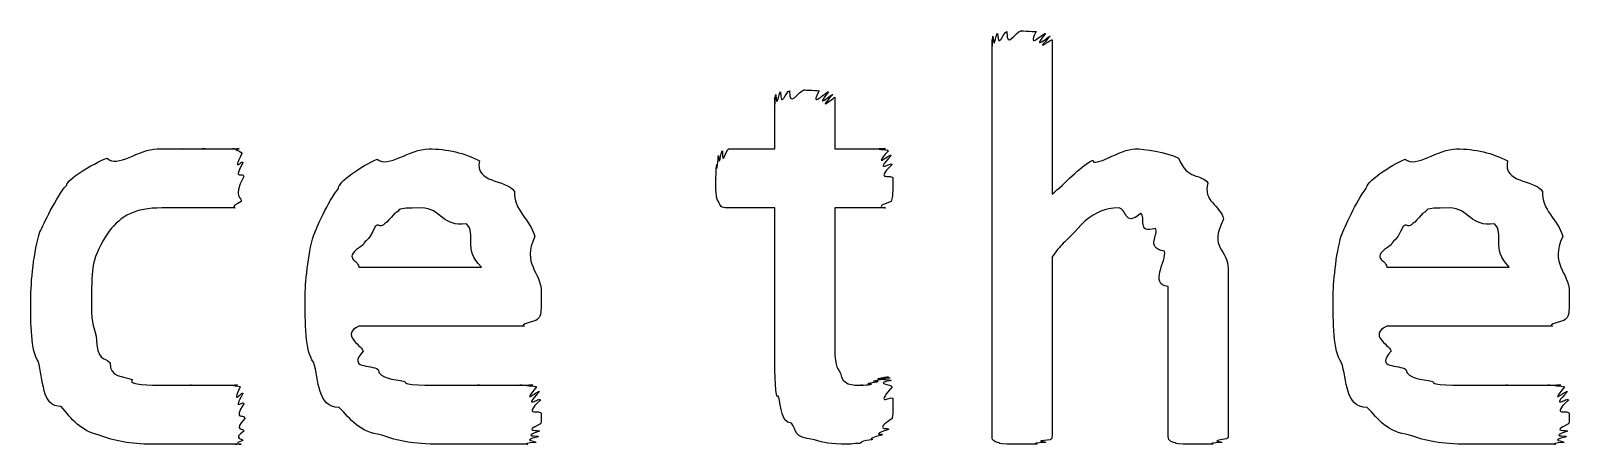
# Model space of a CAD drawing. Header units: millimetres. Extents: x 0 to 216, y 0 to 279.
# Drawn here: x 95.87 to 105.06, y 171.34 to 173.81 of the extents above; entities that cross this region are included whole.
import ezdxf

# ---------------------------------------------------------------- set-up
doc = ezdxf.new("R2010")
doc.units = ezdxf.units.MM
doc.layers.get('0').update_dxf_attribs({"linetype": 'CONTINUOUS'})

msp = doc.modelspace()

# ---------------------------------------------------------------- linework, layer by layer
at = {"color": 0}
for p, q in [((101.614, 171.391), (101.614, 173.75)), ((101.972, 173.75), (101.972, 172.829)), ((100.316, 173.1), (100.316, 173.408)), ((100.674, 173.408), (100.674, 173.1)), ((100.04, 173.1), (100.316, 173.1)), ((100.674, 173.1), (100.977, 173.1)), ((100.316, 172.747), (100.035, 172.747)), ((100.316, 171.854), (100.316, 172.747)), ((100.977, 172.747), (100.674, 172.747)), ((100.674, 172.747), (100.674, 171.975)), ((97.8284, 172.394), (98.5615, 172.394)), ((101.972, 172.455), (101.972, 171.391)), ((103.972, 172.394), (104.705, 172.394)), ((103.025, 172.383), (103.025, 171.391)), ((98.9196, 172.245), (98.9196, 172.184)), ((102.666, 171.391), (102.666, 172.278)), ((105.063, 172.245), (105.063, 172.184)), ((98.8148, 172.041), (97.8284, 172.041)), ((104.958, 172.041), (103.972, 172.041)), ((101.021, 171.606), (101.021, 171.606)), ((97.1476, 171.49), (97.1476, 171.49))]:
    msp.add_line(p, q, dxfattribs=at)
for points in [[(101.614, 173.75), (101.614, 173.658), (101.615, 173.764), (101.619, 173.772)], [(101.619, 173.772), (101.625, 173.673), (101.636, 173.784), (101.647, 173.789)], [(101.647, 173.789), (101.65, 173.684), (101.68, 173.8), (101.702, 173.8)], [(101.702, 173.8), (101.698, 173.687), (101.757, 173.805), (101.79, 173.805)], [(101.79, 173.805), (101.768, 173.805), (101.856, 173.802), (101.878, 173.8)], [(101.878, 173.8), (101.815, 173.684), (101.922, 173.795), (101.933, 173.789)], [(101.933, 173.789), (101.841, 173.673), (101.957, 173.779), (101.961, 173.772)], [(101.961, 173.772), (101.852, 173.662), (101.972, 173.761), (101.972, 173.75)], [(100.316, 173.408), (100.316, 173.309), (100.317, 173.416), (100.321, 173.425)], [(100.321, 173.425), (100.327, 173.323), (100.338, 173.437), (100.349, 173.441)], [(100.349, 173.441), (100.352, 173.331), (100.382, 173.447), (100.404, 173.447)], [(100.404, 173.447), (100.4, 173.334), (100.459, 173.452), (100.492, 173.452)], [(100.492, 173.452), (100.47, 173.452), (100.558, 173.45), (100.58, 173.447)], [(100.58, 173.447), (100.517, 173.331), (100.624, 173.444), (100.636, 173.441)], [(100.636, 173.441), (100.543, 173.323), (100.659, 173.432), (100.663, 173.425)], [(100.663, 173.425), (100.554, 173.309), (100.674, 173.411), (100.674, 173.408)], [(96.0836, 172.884), (96.0808, 172.912), (96.2339, 173.011), (96.3263, 173.045)], [(96.3263, 173.045), (96.3828, 172.981), (96.5165, 173.1), (96.6241, 173.1)], [(96.6241, 173.1), (96.6583, 173.1), (96.7246, 173.1), (96.7726, 173.1)], [(96.7726, 173.1), (96.7574, 173.1), (96.8692, 173.1), (96.9105, 173.1)], [(96.9105, 173.1), (96.8389, 173.1), (96.9878, 173.1), (97.0209, 173.1)], [(97.0209, 173.1), (97.022, 173.1), (97.076, 173.1), (97.0869, 173.1)], [(97.0869, 173.1), (97.0485, 173.1), (97.1102, 173.1), (97.1144, 173.1)], [(97.1144, 173.1), (97.0594, 173.1), (97.1268, 173.09), (97.131, 173.072)], [(97.131, 173.072), (97.0661, 172.948), (97.1367, 173.039), (97.1367, 173.017)], [(97.7071, 172.863), (97.7029, 172.901), (97.8461, 172.998), (97.9385, 173.039)], [(97.9385, 173.039), (98.0048, 172.981), (98.1329, 173.1), (98.2472, 173.1)], [(98.2472, 173.1), (98.3534, 173.1), (98.4649, 173.075), (98.5502, 173.028)], [(99.9684, 173.006), (99.9698, 172.941), (99.9755, 173.046), (99.9793, 173.061)], [(99.9793, 173.061), (99.9808, 172.97), (99.9931, 173.084), (100.002, 173.089)], [(100.002, 173.089), (99.9987, 172.981), (100.025, 173.1), (100.04, 173.1)], [(100.977, 173.1), (100.881, 173.1), (100.99, 173.095), (100.994, 173.089)], [(100.994, 173.089), (100.892, 172.97), (101.006, 173.075), (101.01, 173.061)], [(101.01, 173.061), (100.9, 172.941), (101.016, 173.028), (101.016, 173.006)], [(102.215, 173.033), (102.216, 172.981), (102.383, 173.1), (102.468, 173.1)], [(102.468, 173.1), (102.52, 173.1), (102.657, 173.08), (102.727, 173.045)], [(102.727, 173.045), (102.783, 172.908), (102.859, 172.957), (102.904, 172.896)], [(103.85, 172.863), (103.846, 172.901), (103.989, 172.998), (104.082, 173.039)], [(104.082, 173.039), (104.148, 172.981), (104.276, 173.1), (104.39, 173.1)], [(104.39, 173.1), (104.497, 173.1), (104.608, 173.075), (104.694, 173.028)], [(97.1367, 173.017), (97.0703, 172.904), (97.1419, 172.967), (97.1419, 172.934)], [(98.5502, 173.028), (98.5227, 172.89), (98.7048, 172.923), (98.7598, 172.846)], [(99.9628, 172.923), (99.9628, 172.897), (99.9642, 172.984), (99.9684, 173.006)], [(101.016, 173.006), (100.903, 172.897), (101.021, 172.956), (101.021, 172.923)], [(101.972, 172.829), (102.051, 172.893), (102.133, 172.989), (102.215, 173.033)], [(104.694, 173.028), (104.666, 172.89), (104.848, 172.923), (104.903, 172.846)], [(95.9238, 172.604), (95.946, 172.648), (96.0176, 172.81), (96.0836, 172.884)], [(97.1419, 172.934), (97.0703, 172.802), (97.1367, 172.814), (97.1254, 172.785)], [(97.5582, 172.581), (97.5776, 172.628), (97.6436, 172.785), (97.7071, 172.863)], [(99.9793, 172.785), (99.9628, 172.802), (99.9628, 172.86), (99.9628, 172.923)], [(101.021, 172.923), (101.021, 172.802), (101.017, 172.814), (101.01, 172.785)], [(102.904, 172.896), (102.871, 172.787), (102.978, 172.765), (102.997, 172.68)], [(103.701, 172.581), (103.721, 172.628), (103.787, 172.785), (103.85, 172.863)], [(97.1254, 172.785), (97.0485, 172.747), (97.1007, 172.747), (97.0869, 172.747)], [(98.7598, 172.846), (98.7503, 172.736), (98.855, 172.678), (98.8811, 172.576)], [(100.035, 172.747), (99.9878, 172.747), (99.9931, 172.759), (99.9793, 172.785)], [(101.01, 172.785), (100.889, 172.747), (100.991, 172.747), (100.977, 172.747)], [(104.903, 172.846), (104.894, 172.736), (104.998, 172.678), (105.024, 172.576)], [(96.6516, 172.747), (96.489, 172.747), (96.4103, 172.7), (96.3373, 172.609)], [(96.8223, 172.747), (96.6914, 172.747), (96.7176, 172.747), (96.6516, 172.747)], [(96.9437, 172.747), (96.9049, 172.747), (96.8692, 172.747), (96.8223, 172.747)], [(97.0319, 172.747), (96.974, 172.747), (96.9793, 172.747), (96.9437, 172.747)], [(97.0869, 172.747), (97.0181, 172.747), (97.0538, 172.747), (97.0319, 172.747)], [(98.0433, 172.714), (97.9385, 172.588), (97.9607, 172.67), (97.9276, 172.636)], [(98.2031, 172.747), (98.0295, 172.747), (98.0902, 172.736), (98.0433, 172.714)], [(98.4733, 172.653), (98.3273, 172.628), (98.3245, 172.747), (98.2031, 172.747)], [(102.17, 172.67), (102.04, 172.529), (102.041, 172.55), (101.972, 172.455)], [(102.369, 172.747), (102.286, 172.747), (102.237, 172.721), (102.17, 172.67)], [(102.501, 172.714), (102.403, 172.628), (102.42, 172.747), (102.369, 172.747)], [(102.59, 172.625), (102.476, 172.588), (102.537, 172.694), (102.501, 172.714)], [(102.997, 172.68), (102.906, 172.504), (103.025, 172.5), (103.025, 172.383)], [(104.187, 172.714), (104.082, 172.588), (104.104, 172.67), (104.071, 172.636)], [(104.346, 172.747), (104.173, 172.747), (104.233, 172.736), (104.187, 172.714)], [(104.617, 172.653), (104.471, 172.628), (104.468, 172.747), (104.346, 172.747)], [(95.8688, 172.195), (95.8688, 172.306), (95.8868, 172.493), (95.9238, 172.604)], [(96.3373, 172.609), (96.2283, 172.445), (96.2325, 172.384), (96.2325, 172.212)], [(97.5085, 172.212), (97.5085, 172.291), (97.5251, 172.471), (97.5582, 172.581)], [(97.9276, 172.636), (97.875, 172.526), (97.874, 172.57), (97.856, 172.526)], [(98.5615, 172.394), (98.4483, 172.504), (98.5354, 172.589), (98.4733, 172.653)], [(98.8811, 172.576), (98.8011, 172.412), (98.9196, 172.362), (98.9196, 172.245)], [(102.645, 172.488), (102.525, 172.511), (102.614, 172.588), (102.59, 172.625)], [(103.652, 172.212), (103.652, 172.291), (103.668, 172.471), (103.701, 172.581)], [(104.071, 172.636), (104.018, 172.526), (104.017, 172.57), (103.999, 172.526)], [(104.705, 172.394), (104.592, 172.504), (104.679, 172.589), (104.617, 172.653)], [(105.024, 172.576), (104.944, 172.412), (105.063, 172.362), (105.063, 172.245)], [(97.856, 172.526), (97.7209, 172.441), (97.8284, 172.441), (97.8284, 172.394)], [(102.666, 172.278), (102.551, 172.286), (102.658, 172.435), (102.645, 172.488)], [(103.999, 172.526), (103.864, 172.441), (103.972, 172.441), (103.972, 172.394)], [(96.2325, 172.212), (96.2283, 172.066), (96.2409, 172.047), (96.26, 171.981)], [(97.5582, 171.826), (97.5085, 171.89), (97.5085, 172.065), (97.5085, 172.212)], [(103.701, 171.826), (103.652, 171.89), (103.652, 172.065), (103.652, 172.212)], [(95.9129, 171.832), (95.8688, 171.89), (95.8688, 172.059), (95.8688, 172.195)], [(98.9196, 172.184), (98.9196, 172.085), (98.9087, 172.096), (98.8868, 172.074)], [(105.063, 172.184), (105.063, 172.085), (105.052, 172.096), (105.03, 172.074)], [(97.8284, 172.041), (97.7209, 171.986), (97.8366, 171.936), (97.856, 171.892)], [(98.8868, 172.074), (98.757, 172.041), (98.8399, 172.041), (98.8148, 172.041)], [(103.972, 172.041), (103.864, 171.986), (103.98, 171.936), (103.999, 171.892)], [(105.03, 172.074), (104.9, 172.041), (104.983, 172.041), (104.958, 172.041)], [(96.26, 171.981), (96.2656, 171.821), (96.3055, 171.865), (96.3429, 171.821)], [(100.674, 171.975), (100.671, 171.783), (100.685, 171.807), (100.707, 171.76)], [(97.856, 171.892), (97.7579, 171.783), (97.9029, 171.815), (97.9442, 171.782)], [(100.338, 171.622), (100.316, 171.592), (100.316, 171.766), (100.316, 171.854)], [(103.999, 171.892), (103.901, 171.783), (104.046, 171.815), (104.087, 171.782)], [(96.0508, 171.561), (95.9309, 171.559), (95.946, 171.724), (95.9129, 171.832)], [(96.3429, 171.821), (96.3387, 171.733), (96.4226, 171.744), (96.4752, 171.722)], [(97.7124, 171.556), (97.5776, 171.556), (97.5942, 171.719), (97.5582, 171.826)], [(97.9442, 171.782), (97.9565, 171.722), (98.0377, 171.728), (98.104, 171.71)], [(100.707, 171.76), (100.719, 171.688), (100.776, 171.688), (100.839, 171.688)], [(103.856, 171.556), (103.721, 171.556), (103.737, 171.719), (103.701, 171.826)], [(104.087, 171.782), (104.1, 171.722), (104.181, 171.728), (104.247, 171.71)], [(96.4752, 171.722), (96.4449, 171.688), (96.5909, 171.688), (96.6569, 171.688)], [(96.6569, 171.688), (96.6957, 171.688), (96.7796, 171.688), (96.828, 171.688)], [(96.828, 171.688), (96.7906, 171.688), (96.9176, 171.688), (96.9546, 171.688)], [(96.9546, 171.688), (96.9821, 171.688), (97.0209, 171.688), (97.0428, 171.688)], [(97.0428, 171.688), (97.0291, 171.688), (97.0883, 171.688), (97.1035, 171.688)], [(97.1035, 171.688), (97.0509, 171.688), (97.1158, 171.684), (97.1201, 171.678)], [(97.1201, 171.678), (97.0622, 171.556), (97.1324, 171.657), (97.1367, 171.639)], [(98.104, 171.71), (98.0888, 171.688), (98.25, 171.688), (98.3463, 171.688)], [(98.3463, 171.688), (98.3795, 171.688), (98.4913, 171.688), (98.5502, 171.688)], [(98.5502, 171.688), (98.4966, 171.688), (98.6578, 171.688), (98.6991, 171.688)], [(98.6991, 171.688), (98.6991, 171.688), (98.7778, 171.688), (98.8039, 171.688)], [(98.8039, 171.688), (98.7545, 171.688), (98.855, 171.688), (98.8702, 171.688)], [(98.8702, 171.688), (98.7792, 171.688), (98.8882, 171.684), (98.8921, 171.678)], [(98.8921, 171.678), (98.7901, 171.559), (98.9044, 171.663), (98.9087, 171.65)], [(100.839, 171.688), (100.803, 171.688), (100.879, 171.69), (100.894, 171.694)], [(100.894, 171.694), (100.834, 171.699), (100.922, 171.706), (100.933, 171.71)], [(100.933, 171.71), (100.858, 171.71), (100.958, 171.723), (100.966, 171.727)], [(100.966, 171.727), (100.878, 171.722), (100.985, 171.738), (100.994, 171.738)], [(100.994, 171.738), (100.889, 171.722), (101.001, 171.735), (101.005, 171.733)], [(101.005, 171.733), (100.896, 171.717), (101.01, 171.727), (101.01, 171.716)], [(101.01, 171.716), (100.9, 171.699), (101.016, 171.695), (101.016, 171.678)], [(101.016, 171.678), (100.903, 171.545), (101.021, 171.635), (101.021, 171.606)], [(104.247, 171.71), (104.232, 171.688), (104.393, 171.688), (104.49, 171.688)], [(104.49, 171.688), (104.523, 171.688), (104.635, 171.688), (104.694, 171.688)], [(104.694, 171.688), (104.64, 171.688), (104.801, 171.688), (104.842, 171.688)], [(104.842, 171.688), (104.842, 171.688), (104.921, 171.688), (104.947, 171.688)], [(104.947, 171.688), (104.898, 171.688), (104.998, 171.688), (105.013, 171.688)], [(105.013, 171.688), (104.922, 171.688), (105.031, 171.684), (105.035, 171.678)], [(105.035, 171.678), (104.933, 171.559), (105.048, 171.663), (105.052, 171.65)], [(97.1367, 171.639), (97.0703, 171.523), (97.1419, 171.603), (97.1419, 171.578)], [(97.1419, 171.578), (97.0732, 171.471), (97.1476, 171.523), (97.1476, 171.49)], [(98.9087, 171.65), (98.7986, 171.534), (98.9143, 171.622), (98.9143, 171.6)], [(98.9143, 171.6), (98.8011, 171.49), (98.9196, 171.551), (98.9196, 171.517)], [(100.415, 171.462), (100.349, 171.464), (100.356, 171.559), (100.338, 171.622)], [(101.021, 171.606), (101.021, 171.468), (101.019, 171.519), (101.016, 171.49)], [(105.052, 171.65), (104.942, 171.534), (105.058, 171.622), (105.058, 171.6)], [(105.058, 171.6), (104.944, 171.49), (105.063, 171.551), (105.063, 171.517)], [(96.2766, 171.391), (96.169, 171.413), (96.1125, 171.487), (96.0508, 171.561)], [(97.1476, 171.49), (97.0732, 171.409), (97.1448, 171.435), (97.1419, 171.413)], [(97.966, 171.391), (97.8309, 171.409), (97.7815, 171.482), (97.7124, 171.556)], [(98.9196, 171.517), (98.9196, 171.435), (98.9171, 171.475), (98.9143, 171.457)], [(101.016, 171.49), (100.896, 171.409), (101.005, 171.438), (100.994, 171.424)], [(104.109, 171.391), (103.974, 171.409), (103.925, 171.482), (103.856, 171.556)], [(105.063, 171.517), (105.063, 171.435), (105.06, 171.475), (105.058, 171.457)], [(96.5909, 171.336), (96.4667, 171.336), (96.3676, 171.354), (96.2766, 171.391)], [(97.1419, 171.413), (97.0703, 171.365), (97.1391, 171.371), (97.1367, 171.358)], [(98.3135, 171.336), (98.1481, 171.336), (98.0652, 171.354), (97.966, 171.391)], [(98.903, 171.38), (98.7873, 171.354), (98.8935, 171.358), (98.8868, 171.347)], [(98.9087, 171.413), (98.7944, 171.376), (98.9058, 171.391), (98.903, 171.38)], [(98.9143, 171.457), (98.7986, 171.402), (98.9115, 171.427), (98.9087, 171.413)], [(100.553, 171.363), (100.417, 171.376), (100.451, 171.418), (100.415, 171.462)], [(100.955, 171.391), (100.841, 171.36), (100.917, 171.37), (100.894, 171.363)], [(100.994, 171.424), (100.878, 171.383), (100.973, 171.402), (100.955, 171.391)], [(101.619, 171.363), (101.614, 171.36), (101.614, 171.38), (101.614, 171.391)], [(101.972, 171.391), (101.969, 171.36), (101.968, 171.37), (101.961, 171.363)], [(102.672, 171.363), (102.668, 171.36), (102.666, 171.38), (102.666, 171.391)], [(103.025, 171.391), (103.025, 171.365), (103.021, 171.376), (103.014, 171.369)], [(104.457, 171.336), (104.291, 171.336), (104.209, 171.354), (104.109, 171.391)], [(105.047, 171.38), (104.931, 171.354), (105.037, 171.358), (105.03, 171.347)], [(105.052, 171.413), (104.938, 171.376), (105.049, 171.391), (105.047, 171.38)], [(105.058, 171.457), (104.942, 171.402), (105.055, 171.427), (105.052, 171.413)], [(96.7507, 171.336), (96.6403, 171.336), (96.6459, 171.336), (96.5909, 171.336)], [(96.8996, 171.336), (96.7465, 171.336), (96.8058, 171.336), (96.7507, 171.336)], [(97.0209, 171.336), (96.956, 171.336), (96.9465, 171.336), (96.8996, 171.336)], [(97.0979, 171.336), (97.0262, 171.336), (97.0566, 171.336), (97.0209, 171.336)], [(97.1254, 171.336), (97.0552, 171.336), (97.1116, 171.336), (97.0979, 171.336)], [(97.1367, 171.358), (97.0661, 171.336), (97.1324, 171.336), (97.1254, 171.336)], [(98.5284, 171.336), (98.3576, 171.336), (98.3904, 171.336), (98.3135, 171.336)], [(98.7048, 171.336), (98.607, 171.336), (98.5943, 171.336), (98.5284, 171.336)], [(98.8314, 171.336), (98.7104, 171.336), (98.7559, 171.336), (98.7048, 171.336)], [(98.8868, 171.347), (98.7764, 171.336), (98.8646, 171.336), (98.8314, 171.336)], [(100.746, 171.336), (100.646, 171.336), (100.608, 171.344), (100.553, 171.363)], [(100.823, 171.341), (100.746, 171.336), (100.77, 171.336), (100.746, 171.336)], [(100.894, 171.363), (100.797, 171.347), (100.848, 171.348), (100.823, 171.341)], [(101.647, 171.347), (101.625, 171.349), (101.626, 171.359), (101.619, 171.363)], [(101.702, 171.336), (101.65, 171.339), (101.661, 171.342), (101.647, 171.347)], [(101.79, 171.336), (101.698, 171.336), (101.727, 171.336), (101.702, 171.336)], [(101.878, 171.336), (101.768, 171.336), (101.826, 171.336), (101.79, 171.336)], [(101.933, 171.347), (101.815, 171.339), (101.903, 171.339), (101.878, 171.336)], [(101.961, 171.363), (101.841, 171.349), (101.947, 171.354), (101.933, 171.347)], [(102.7, 171.347), (102.679, 171.349), (102.679, 171.359), (102.672, 171.363)], [(102.755, 171.336), (102.705, 171.339), (102.713, 171.342), (102.7, 171.347)], [(102.848, 171.336), (102.752, 171.336), (102.78, 171.336), (102.755, 171.336)], [(102.931, 171.336), (102.822, 171.336), (102.882, 171.336), (102.848, 171.336)], [(102.986, 171.347), (102.871, 171.339), (102.956, 171.339), (102.931, 171.336)], [(103.014, 171.369), (102.895, 171.349), (103, 171.354), (102.986, 171.347)], [(104.672, 171.336), (104.501, 171.336), (104.534, 171.336), (104.457, 171.336)], [(104.848, 171.336), (104.75, 171.336), (104.738, 171.336), (104.672, 171.336)], [(104.975, 171.336), (104.854, 171.336), (104.899, 171.336), (104.848, 171.336)], [(105.03, 171.347), (104.92, 171.336), (105.008, 171.336), (104.975, 171.336)]]:
    msp.add_open_spline(points, degree=3, dxfattribs=at)

doc.saveas('drawing.dxf')
